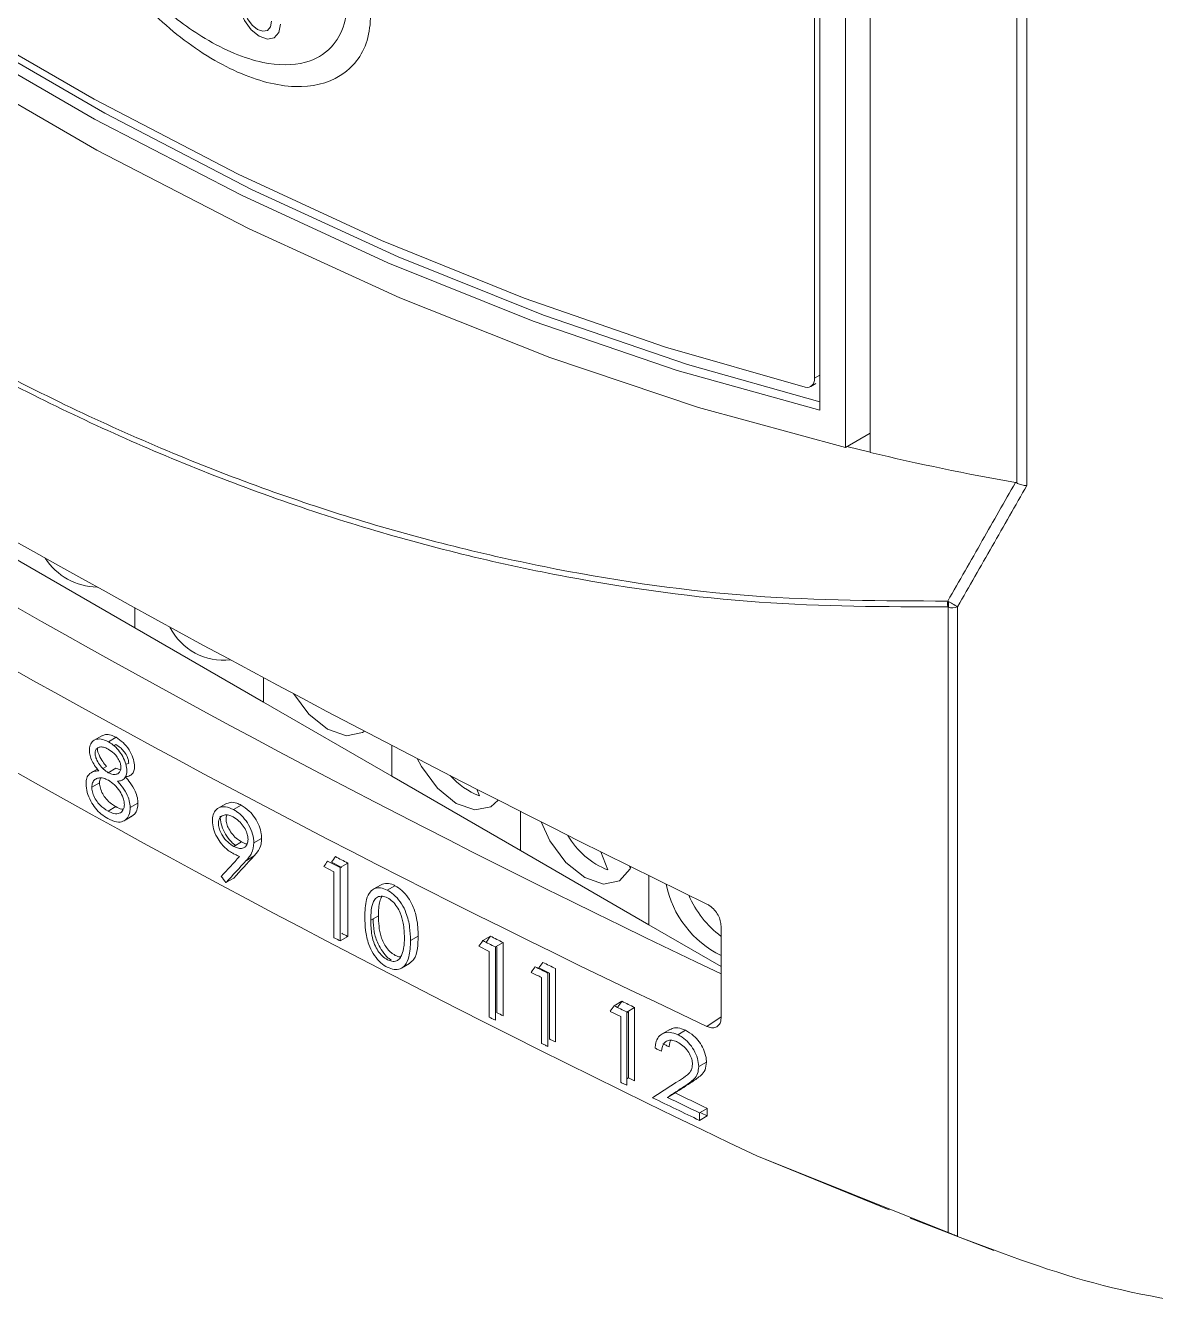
# Model space of a CAD drawing. Header units: millimetres. Extents: x -829 to 2887, y -460 to 1788.
# Drawn here: x 1929.98 to 1945.52, y 395.36 to 413.08 of the extents above; entities that cross this region are included whole.
import ezdxf

# ---------------------------------------------------------------- set-up
doc = ezdxf.new("R2010")
doc.units = ezdxf.units.MM

msp = doc.modelspace()

# ---------------------------------------------------------------- linework, layer by layer
at = {"color": 144, "linetype": 'Continuous', "lineweight": 0}
for p, q in [((1940.903, 407.792), (1940.902, 421.353)), ((1941.595, 407.214), (1941.595, 421.218)), ((1940.832, 418.026), (1940.832, 408.233)), ((1940.832, 408.233), (1940.903, 408.274)), ((1941.276, 407.292), (1941.595, 407.214)), ((1931.483, 404.799), (1929.715, 405.82)), ((1931.483, 405.075), (1931.483, 404.799)), ((1933.251, 403.779), (1931.483, 404.799)), ((1933.251, 404.116), (1933.251, 403.779)), ((1935.018, 402.758), (1933.251, 403.779)), ((1931.119, 403.234), (1931.225, 403.295)), ((1931.195, 403.179), (1931.221, 403.194)), ((1935.018, 403.183), (1935.018, 402.758)), ((1931.118, 402.808), (1931.224, 402.869)), ((1931.224, 402.869), (1931.286, 402.847)), ((1936.786, 401.738), (1935.018, 402.758)), ((1930.892, 402.607), (1930.998, 402.668)), ((1936.222, 402.491), (1936.188, 402.58)), ((1931.115, 402.28), (1931.221, 402.341)), ((1936.786, 402.275), (1936.786, 401.738)), ((1933.121, 401.842), (1933.227, 401.903)), ((1932.844, 401.795), (1932.95, 401.857)), ((1938.554, 400.718), (1936.786, 401.738)), ((1937.99, 401.471), (1937.894, 401.719)), ((1933.017, 401.602), (1933.123, 401.663)), ((1934.081, 401.517), (1934.222, 401.443)), ((1934.135, 401.592), (1934.305, 401.504)), ((1934.187, 401.578), (1934.328, 401.505)), ((1934.305, 401.504), (1934.411, 401.565)), ((1938.287, 401.524), (1938.296, 401.498)), ((1932.737, 401.297), (1932.843, 401.358)), ((1938.554, 401.391), (1938.554, 400.718)), ((1934.729, 400.78), (1934.835, 400.841)), ((1939.546, 400.145), (1938.554, 400.718)), ((1934.305, 400.496), (1934.411, 400.557)), ((1936.269, 400.498), (1936.376, 400.559)), ((1936.442, 400.411), (1936.548, 400.473)), ((1936.548, 400.473), (1936.548, 399.464)), ((1936.215, 400.422), (1936.358, 400.35)), ((1936.358, 400.35), (1936.358, 399.445)), ((1936.442, 399.403), (1936.442, 400.411)), ((1936.464, 399.506), (1936.464, 400.411)), ((1937.269, 400.113), (1937.269, 399.105)), ((1937.078, 399.99), (1937.078, 399.085)), ((1937.163, 399.044), (1937.163, 400.052)), ((1937.184, 399.147), (1937.184, 400.051)), ((1938.076, 399.602), (1938.182, 399.664)), ((1938.251, 399.517), (1938.357, 399.578)), ((1938.357, 399.578), (1938.357, 398.57)), ((1938.02, 399.526), (1938.166, 399.455)), ((1938.251, 398.509), (1938.251, 399.517)), ((1938.251, 399.504), (1938.272, 399.516)), ((1938.251, 398.599), (1938.272, 398.611)), ((1938.272, 398.611), (1938.357, 398.57)), ((1939.25, 398.129), (1939.356, 398.191)), ((1939.356, 398.191), (1939.356, 398.087)), ((1939.25, 398.026), (1939.25, 398.129)), ((1939.25, 398.026), (1939.356, 398.087))]:
    msp.add_line(p, q, dxfattribs=at)
at = {"color": 7, "linetype": 'Continuous', "lineweight": 15}
for p, q in [((1941.256, 421.457), (1941.257, 407.28)), ((1940.781, 408.119), (1940.851, 408.16)), ((1941.595, 407.475), (1941.257, 407.28)), ((1942.674, 405.085), (1942.674, 405.161)), ((1931.031, 403.315), (1930.924, 403.254)), ((1931.36, 402.919), (1931.399, 402.941)), ((1930.968, 402.858), (1930.882, 402.809)), ((1931.044, 402.866), (1931.094, 402.895)), ((1931.352, 402.157), (1931.458, 402.218)), ((1931.42, 402.329), (1931.526, 402.39)), ((1931.458, 402.218), (1931.439, 402.209)), ((1932.735, 402.38), (1932.629, 402.319)), ((1932.84, 402.302), (1932.946, 402.363)), ((1931.334, 402.145), (1931.44, 402.207)), ((1934.411, 401.565), (1934.411, 400.557)), ((1934.222, 401.443), (1934.222, 400.538)), ((1934.305, 400.496), (1934.305, 401.504)), ((1934.869, 401.267), (1934.763, 401.206)), ((1934.955, 401.193), (1935.061, 401.254)), ((1939.546, 399.434), (1939.546, 400.699)), ((1935.274, 400.499), (1935.38, 400.56)), ((1935.152, 400.122), (1935.259, 400.183)), ((1938.166, 399.455), (1938.166, 398.55)), ((1938.272, 398.611), (1938.272, 399.516)), ((1938.84, 399.277), (1938.734, 399.216)), ((1938.95, 399.204), (1939.056, 399.266)), ((1939.238, 398.766), (1939.344, 398.828)), ((1938.807, 398.343), (1938.913, 398.404)), ((1942.668, 396.484), (1940.037, 397.538)), ((1940.037, 397.538), (1941.857, 396.796)), ((1942.147, 396.68), (1943.295, 396.238))]:
    msp.add_line(p, q, dxfattribs=at)
at = {"color": 8, "linetype": 'Continuous', "lineweight": 15}
for p, q in [((1943.611, 406.792), (1943.611, 419.645)), ((1943.751, 419.677), (1943.751, 406.759)), ((1942.668, 396.484), (1942.668, 405.087)), ((1942.798, 405.091), (1942.798, 396.431)), ((1939.351, 399.319), (1939.546, 399.452)), ((1939.045, 398.497), (1939.151, 398.558))]:
    msp.add_line(p, q, dxfattribs=at)
at = {"color": 7, "linetype": 'Continuous', "lineweight": 15, "flags": 128}
for points in [[(1918.93, 420.475), (1920.889, 418.762), (1922.872, 417.151), (1924.872, 415.645), (1926.885, 414.249), (1928.905, 412.965), (1930.928, 411.797), (1932.949, 410.748), (1934.962, 409.821), (1936.962, 409.018), (1938.944, 408.341), (1940.903, 407.792)], [(1940.903, 407.909), (1939.085, 408.423), (1937.103, 409.1), (1935.103, 409.903), (1933.09, 410.83), (1931.07, 411.879), (1929.047, 413.047), (1927.026, 414.33), (1925.013, 415.727), (1923.013, 417.233), (1921.031, 418.844), (1919.071, 420.556)], [(1940.703, 408.111), (1938.781, 408.661), (1936.838, 409.333), (1934.877, 410.127), (1932.905, 411.04), (1930.925, 412.069), (1928.943, 413.213), (1926.964, 414.469), (1924.991, 415.833), (1923.031, 417.303), (1921.087, 418.874), (1919.165, 420.543)], [(1941.257, 407.28), (1939.236, 407.832), (1937.191, 408.519), (1935.126, 409.339), (1933.048, 410.29), (1930.961, 411.371), (1928.872, 412.577), (1926.785, 413.905), (1924.707, 415.353), (1922.642, 416.916), (1920.597, 418.59), (1918.577, 420.371)], [(1932.905, 413.437), (1932.927, 413.296), (1932.99, 413.152), (1933.084, 413.025), (1933.195, 412.935), (1933.306, 412.897), (1933.4, 412.915), (1933.463, 412.987), (1933.485, 413.103)], [(1940.832, 408.233), (1940.83, 408.202), (1940.823, 408.173), (1940.812, 408.15), (1940.796, 408.131), (1940.777, 408.117), (1940.755, 408.109), (1940.73, 408.107), (1940.703, 408.111)], [(1934.643, 403.379), (1934.613, 403.359), (1934.393, 403.317), (1934.135, 403.407), (1933.876, 403.615), (1933.666, 403.895)], [(1936.482, 402.43), (1936.38, 402.339), (1936.161, 402.296), (1935.902, 402.386), (1935.644, 402.595), (1935.424, 402.891), (1935.365, 403.003)], [(1938.306, 401.514), (1938.295, 401.487), (1938.148, 401.319), (1937.929, 401.276), (1937.67, 401.366), (1937.411, 401.575), (1937.192, 401.87), (1937.071, 402.132)], [(1939.356, 398.087), (1939.275, 398.126), (1939.259, 398.134)]]:
    msp.add_lwpolyline(points, dxfattribs=at)
at = {"color": 144, "linetype": 'Continuous', "lineweight": 0, "flags": 128}
for points in [[(1932.974, 413.368), (1932.989, 413.273), (1933.031, 413.176), (1933.095, 413.09), (1933.169, 413.03), (1933.244, 413.004), (1933.307, 413.016), (1933.35, 413.065), (1933.365, 413.143)], [(1934.222, 400.538), (1934.233, 400.533), (1934.243, 400.528), (1934.253, 400.522), (1934.264, 400.517), (1934.274, 400.512), (1934.284, 400.506), (1934.294, 400.501), (1934.305, 400.496)], [(1934.411, 400.557), (1934.401, 400.562), (1934.39, 400.568), (1934.38, 400.573), (1934.37, 400.578), (1934.359, 400.584), (1934.349, 400.589), (1934.339, 400.594), (1934.328, 400.6)], [(1936.358, 399.445), (1936.369, 399.44), (1936.379, 399.435), (1936.39, 399.429), (1936.4, 399.424), (1936.411, 399.419), (1936.421, 399.414), (1936.432, 399.408), (1936.442, 399.403)], [(1937.078, 399.085), (1937.089, 399.08), (1937.099, 399.075), (1937.11, 399.07), (1937.12, 399.065), (1937.131, 399.059), (1937.141, 399.054), (1937.152, 399.049), (1937.163, 399.044)], [(1937.269, 399.105), (1937.258, 399.11), (1937.247, 399.115), (1937.237, 399.121), (1937.226, 399.126), (1937.216, 399.131), (1937.205, 399.136), (1937.195, 399.141), (1937.184, 399.147)], [(1938.831, 399.038), (1938.821, 399.043), (1938.81, 399.048), (1938.799, 399.053), (1938.789, 399.059), (1938.778, 399.064), (1938.767, 399.069), (1938.757, 399.074), (1938.746, 399.079)], [(1938.64, 399.018), (1938.651, 399.013), (1938.661, 399.008), (1938.672, 399.002), (1938.683, 398.997), (1938.693, 398.992), (1938.704, 398.987), (1938.715, 398.982), (1938.725, 398.977)], [(1938.166, 398.55), (1938.176, 398.545), (1938.187, 398.54), (1938.198, 398.535), (1938.208, 398.53), (1938.219, 398.524), (1938.23, 398.519), (1938.24, 398.514), (1938.251, 398.509)]]:
    msp.add_lwpolyline(points, dxfattribs=at)
at = {"color": 7, "linetype": 'Continuous', "lineweight": 15}
for centre, radius, start, end in [((1949.171, 438.704), 32.389, 256.4731, 260.0858), ((1930.975, 406.216), 0.855, 212.3101, 269.3999), ((1932.71, 405.187), 0.834, 206.8604, 276.2024), ((1940.172, 401.556), 1.41, 191.5163, 243.6469), ((2000.446, 527.947), 142.695, 243.27239, 243.34994), ((2000.552, 528.008), 142.695, 243.27239, 243.34994), ((1999.384, 525.094), 139.667, 243.96237, 244.04224), ((2018.035, 563.181), 181.973, 243.97165, 244.03296), ((2012.823, 551.649), 170.332, 244.16795, 244.40946), ((2012.88, 551.867), 170.46, 244.24361, 244.40896), ((2014.392, 554.854), 173.705, 244.24515, 244.40741)]:
    msp.add_arc(centre, radius, start, end, dxfattribs=at)
at = {"color": 144, "linetype": 'Continuous', "lineweight": 0}
for centre, radius, start, end in [((1942.798, 405.135), 0.139, 166.2161, 199.899), ((1943.815, 407.033), 2.192, 238.307, 242.3688), ((1942.729, 405.231), 0.157, 246.8885, 296.2567), ((1936.568, 403.42), 0.991, 221.1783, 249.6009), ((1938.385, 402.485), 1.089, 209.6985, 248.7271), ((1998.429, 524.597), 138.691, 242.43127, 242.5103), ((1940.376, 401.666), 1.385, 203.1434, 233.1622), ((2016.339, 559.702), 178.205, 243.55915, 243.62146), ((2007.575, 541.806), 158.27, 243.53415, 243.59249), ((2013.932, 554.682), 172.536, 243.55513, 243.61948), ((2007.469, 541.745), 158.27, 243.53415, 243.59249), ((1977.059, 480.209), 90.337, 243.29677, 243.35624)]:
    msp.add_arc(centre, radius, start, end, dxfattribs=at)
at = {"color": 7, "linetype": 'Continuous', "lineweight": 15}
for centre, major_axis, ratio, start_param, end_param in [((2040.834, 460.307), (158.827, -11.089), 0.524922, 3.87081, 4.056439), ((2040.834, 481.235), (157.721, 13.114), 0.625176, 3.781651, 3.964216), ((2040.834, 481.235), (158.719, 13.197), 0.625176, 3.78224, 3.967869), ((2040.834, 465.771), (158.926, -2.824), 0.565072, 3.83862, 4.035443), ((2040.728, 461.336), (157.506, 138.688), 0.153239, 2.181325, 2.183719), ((2040.834, 461.397), (157.506, 138.688), 0.153239, 2.181325, 2.183719), ((2040.728, 456.529), (158.91, 98.02), 0.028161, 2.248241, 2.251266), ((2040.728, 456.401), (158.91, 98.03), 0.028204, 2.247616, 2.249568), ((2040.834, 456.462), (158.91, 98.03), 0.028204, 2.247616, 2.249568)]:
    msp.add_ellipse(centre, major_axis=major_axis, ratio=ratio, start_param=start_param, end_param=end_param, dxfattribs=at)
at = {"color": 144, "linetype": 'Continuous', "lineweight": 0}
for centre, major_axis, ratio, start_param, end_param in [((2040.728, 461.496), (157.511, 138.602), 0.15306, 2.182356, 2.184518), ((2040.728, 458.251), (155.035, 171.523), 0.203971, 2.083972, 2.084429), ((2040.834, 458.313), (155.035, 171.523), 0.203971, 2.083972, 2.084429), ((2040.728, 472.075), (-125.653, 145.725), 0.667837, 1.482206, 1.482763), ((2040.728, 454.186), (155.035, 171.523), 0.203971, 2.066013, 2.06647), ((2040.834, 454.247), (155.035, 171.523), 0.203971, 2.066013, 2.06647), ((2040.728, 452.831), (155.035, 171.523), 0.203971, 2.060022, 2.060479), ((2040.834, 452.892), (155.035, 171.523), 0.203971, 2.060022, 2.060479), ((2040.728, 450.798), (155.035, 171.523), 0.203971, 2.05103, 2.051487), ((2040.834, 450.859), (155.035, 171.523), 0.203971, 2.05103, 2.051487)]:
    msp.add_ellipse(centre, major_axis=major_axis, ratio=ratio, start_param=start_param, end_param=end_param, dxfattribs=at)
at = {"color": 8, "linetype": 'Continuous', "lineweight": 15}
for points, knots in [([(1942.668, 405.087), (1941.804, 405.09), (1940.07, 405.095), (1937.406, 405.46), (1934.703, 406.109), (1932.036, 407.061), (1929.439, 408.287), (1926.916, 409.776), (1924.432, 411.553), (1922.258, 413.397), (1920.395, 415.199), (1918.823, 416.884), (1917.297, 418.671), (1916.328, 419.945), (1915.842, 420.585)], [0, 0, 0, 0, 0.0919734, 0.1845282, 0.2790009, 0.3741779, 0.4640283, 0.5545162, 0.6470118, 0.7401933, 0.8048598, 0.8695277, 0.9345204, 1, 1, 1, 1]), ([(1915.886, 420.637), (1916.365, 420.007), (1917.324, 418.745), (1918.84, 416.966), (1920.416, 415.274), (1922.255, 413.493), (1924.384, 411.68), (1926.831, 409.916), (1929.377, 408.398), (1931.988, 407.16), (1934.632, 406.212), (1937.299, 405.559), (1939.991, 405.177), (1941.77, 405.171), (1942.663, 405.168)], [0, 0, 0, 0, 0.064576, 0.129456, 0.194335, 0.259814, 0.349674, 0.440157, 0.532637, 0.625816, 0.717712, 0.810266, 0.904809, 1, 1, 1, 1]), ([(1942.663, 405.168), (1942.822, 405.445), (1943.132, 405.989), (1943.442, 406.533), (1943.594, 406.799)], [0, 0, 0, 0, 0.510296, 1, 1, 1, 1]), ([(1943.751, 406.759), (1943.592, 406.48), (1943.275, 405.924), (1942.957, 405.368), (1942.798, 405.091)], [0, 0, 0, 0, 0.501084, 1, 1, 1, 1])]:
    msp.add_open_spline(points, degree=3, knots=knots, dxfattribs=at)
at = {"color": 7, "linetype": 'Continuous', "lineweight": 15}
for points, knots in [([(1934.698, 413.738), (1934.606, 414.043), (1934.413, 414.679), (1933.77, 415.579), (1932.997, 416.308), (1932.161, 416.789), (1931.382, 416.956), (1930.763, 416.775), (1930.407, 416.238), (1930.407, 415.406), (1930.765, 414.458), (1931.385, 413.563), (1932.165, 412.832), (1932.999, 412.351), (1933.78, 412.184), (1934.393, 412.367), (1934.769, 412.899), (1934.722, 413.462), (1934.698, 413.738)], [0, 0, 0, 0, 0.057669, 0.120337, 0.18767, 0.256849, 0.32418, 0.386848, 0.444512, 0.499994, 0.557664, 0.620332, 0.687668, 0.756853, 0.824186, 0.886854, 0.944521, 1, 1, 1, 1]), ([(1931.321, 413.923), (1931.472, 413.747), (1931.824, 413.337), (1932.492, 412.84), (1933.209, 412.536), (1933.807, 412.528), (1934.186, 412.738), (1934.387, 413.086), (1934.427, 413.53), (1934.322, 414.028), (1934.083, 414.59), (1933.82, 414.988), (1933.642, 415.207), (1933.624, 415.229)], [0, 0, 0, 0, 0.094795, 0.221763, 0.372814, 0.496148, 0.590363, 0.667205, 0.744398, 0.813428, 0.884734, 0.988397, 1, 1, 1, 1]), ([(1943.611, 406.792), (1943.619, 406.788), (1943.636, 406.779), (1943.667, 406.769), (1943.7, 406.761), (1943.728, 406.758), (1943.744, 406.758), (1943.75, 406.759), (1943.751, 406.759)], [0, 0, 0, 0, 0.199643, 0.39903, 0.604719, 0.824421, 0.989285, 1, 1, 1, 1]), ([(1931.032, 403.313), (1931.047, 403.32), (1931.083, 403.338), (1931.152, 403.33), (1931.202, 403.306), (1931.225, 403.295)], [0, 0, 0, 0, 0.292627, 0.675599, 1, 1, 1, 1]), ([(1931.119, 403.234), (1931.085, 403.249), (1931.021, 403.277), (1930.939, 403.269), (1930.883, 403.225), (1930.859, 403.168), (1930.858, 403.129), (1930.858, 403.119)], [0, 0, 0, 0, 0.267745, 0.495752, 0.724727, 0.931976, 1, 1, 1, 1]), ([(1930.858, 403.119), (1930.86, 403.095), (1930.864, 403.046), (1930.895, 402.965), (1930.938, 402.893), (1930.973, 402.852), (1930.988, 402.834)], [0, 0, 0, 0, 0.254183, 0.509466, 0.783216, 1, 1, 1, 1]), ([(1931.094, 402.895), (1931.076, 402.916), (1931.036, 402.964), (1930.992, 403.046), (1930.969, 403.111), (1930.967, 403.14), (1930.967, 403.144)], [0, 0, 0, 0, 0.289538, 0.649831, 0.949938, 1, 1, 1, 1]), ([(1931.115, 403.133), (1931.143, 403.115), (1931.189, 403.087), (1931.244, 403.021), (1931.275, 402.963), (1931.291, 402.914), (1931.293, 402.89), (1931.293, 402.88)], [0, 0, 0, 0, 0.333155, 0.540986, 0.748527, 0.902455, 1, 1, 1, 1]), ([(1930.988, 402.834), (1930.965, 402.832), (1930.911, 402.828), (1930.848, 402.792), (1930.816, 402.725), (1930.813, 402.675), (1930.812, 402.654)], [0, 0, 0, 0, 0.2518477, 0.5738022, 0.8244561, 1, 1, 1, 1]), ([(1931.293, 402.88), (1931.291, 402.863), (1931.286, 402.829), (1931.258, 402.795), (1931.213, 402.779), (1931.163, 402.786), (1931.129, 402.802), (1931.118, 402.808)], [0, 0, 0, 0, 0.19316, 0.385939, 0.604874, 0.865798, 1, 1, 1, 1]), ([(1931.352, 402.753), (1931.375, 402.726), (1931.427, 402.666), (1931.488, 402.564), (1931.521, 402.465), (1931.524, 402.413), (1931.526, 402.39)], [0, 0, 0, 0, 0.251709, 0.569546, 0.809047, 1, 1, 1, 1]), ([(1930.812, 402.654), (1930.815, 402.616), (1930.822, 402.539), (1930.873, 402.42), (1930.939, 402.315), (1931.023, 402.232), (1931.083, 402.196), (1931.114, 402.177)], [0, 0, 0, 0, 0.211743, 0.424009, 0.609229, 0.794688, 1, 1, 1, 1]), ([(1931.115, 402.28), (1931.077, 402.304), (1931.018, 402.343), (1930.948, 402.429), (1930.91, 402.506), (1930.893, 402.567), (1930.892, 402.599), (1930.892, 402.607)], [0, 0, 0, 0, 0.352097, 0.548081, 0.745132, 0.929442, 1, 1, 1, 1]), ([(1930.998, 402.668), (1931, 402.644), (1931.005, 402.595), (1931.039, 402.517), (1931.091, 402.441), (1931.155, 402.381), (1931.201, 402.353), (1931.221, 402.341)], [0, 0, 0, 0, 0.190783, 0.382355, 0.569287, 0.812158, 1, 1, 1, 1]), ([(1931.42, 402.329), (1931.417, 402.36), (1931.413, 402.422), (1931.367, 402.533), (1931.306, 402.622), (1931.262, 402.674), (1931.246, 402.692)], [0, 0, 0, 0, 0.253563, 0.508989, 0.832068, 1, 1, 1, 1]), ([(1932.735, 402.379), (1932.755, 402.387), (1932.798, 402.406), (1932.873, 402.397), (1932.925, 402.373), (1932.946, 402.363)], [0, 0, 0, 0, 0.326854, 0.733811, 1, 1, 1, 1]), ([(1931.352, 402.157), (1931.362, 402.166), (1931.392, 402.194), (1931.416, 402.254), (1931.419, 402.309), (1931.42, 402.329)], [0, 0, 0, 0, 0.251836, 0.727928, 1, 1, 1, 1]), ([(1931.526, 402.39), (1931.525, 402.371), (1931.522, 402.319), (1931.5, 402.258), (1931.469, 402.229), (1931.458, 402.218)], [0, 0, 0, 0, 0.251654, 0.709826, 1, 1, 1, 1]), ([(1932.84, 402.302), (1932.803, 402.317), (1932.73, 402.348), (1932.636, 402.333), (1932.575, 402.277), (1932.553, 402.206), (1932.552, 402.161), (1932.551, 402.147)], [0, 0, 0, 0, 0.2458439, 0.4932376, 0.7194748, 0.9149308, 1, 1, 1, 1]), ([(1933.121, 401.842), (1933.118, 401.882), (1933.11, 401.963), (1933.055, 402.09), (1932.977, 402.197), (1932.902, 402.265), (1932.856, 402.292), (1932.84, 402.302)], [0, 0, 0, 0, 0.233866, 0.469104, 0.685757, 0.889611, 1, 1, 1, 1]), ([(1932.946, 402.363), (1932.984, 402.338), (1933.052, 402.294), (1933.138, 402.188), (1933.195, 402.078), (1933.224, 401.979), (1933.227, 401.924), (1933.227, 401.903)], [0, 0, 0, 0, 0.254897, 0.463112, 0.671847, 0.876486, 1, 1, 1, 1]), ([(1931.114, 402.177), (1931.136, 402.166), (1931.194, 402.137), (1931.281, 402.119), (1931.329, 402.145), (1931.352, 402.157)], [0, 0, 0, 0, 0.252067, 0.653929, 1, 1, 1, 1]), ([(1932.836, 402.2), (1932.863, 402.183), (1932.913, 402.152), (1932.976, 402.076), (1933.019, 402), (1933.038, 401.936), (1933.039, 401.904), (1933.04, 401.891)], [0, 0, 0, 0, 0.265902, 0.492926, 0.719908, 0.89343, 1, 1, 1, 1]), ([(1933.04, 401.891), (1933.038, 401.869), (1933.034, 401.825), (1933.001, 401.783), (1932.954, 401.763), (1932.899, 401.769), (1932.861, 401.787), (1932.844, 401.795)], [0, 0, 0, 0, 0.209552, 0.420703, 0.620902, 0.825525, 1, 1, 1, 1]), ([(1932.95, 401.857), (1932.976, 401.843), (1933.004, 401.828), (1933.028, 401.83), (1933.03, 401.83)], [0, 0, 0, 0, 0.9260035, 1, 1, 1, 1]), ([(1934.955, 401.193), (1934.924, 401.206), (1934.861, 401.231), (1934.779, 401.221), (1934.71, 401.168), (1934.651, 401.041), (1934.648, 400.907), (1934.647, 400.822)], [0, 0, 0, 0, 0.144524, 0.289604, 0.430063, 0.635641, 1, 1, 1, 1]), ([(1934.87, 401.266), (1934.896, 401.276), (1934.946, 401.295), (1935.017, 401.276), (1935.054, 401.258), (1935.061, 401.254)], [0, 0, 0, 0, 0.475611, 0.90025, 1, 1, 1, 1]), ([(1935.274, 400.499), (1935.272, 400.559), (1935.269, 400.681), (1935.228, 400.856), (1935.156, 401.006), (1935.07, 401.115), (1934.998, 401.17), (1934.96, 401.19), (1934.955, 401.193)], [0, 0, 0, 0, 0.2515761, 0.5055402, 0.665174, 0.8258929, 0.9759109, 1, 1, 1, 1]), ([(1935.061, 401.254), (1935.094, 401.234), (1935.159, 401.193), (1935.244, 401.093), (1935.316, 400.963), (1935.374, 400.776), (1935.378, 400.642), (1935.38, 400.56)], [0, 0, 0, 0, 0.150414, 0.301497, 0.442551, 0.663375, 1, 1, 1, 1]), ([(1934.729, 400.78), (1934.73, 400.826), (1934.732, 400.918), (1934.754, 401.028), (1934.804, 401.094), (1934.866, 401.115), (1934.922, 401.105), (1934.952, 401.091), (1934.958, 401.088)], [0, 0, 0, 0, 0.252805, 0.507331, 0.66387, 0.821432, 0.966883, 1, 1, 1, 1]), ([(1934.881, 401.107), (1934.87, 401.085), (1934.834, 401.013), (1934.835, 400.911), (1934.835, 400.841)], [0, 0, 0, 0, 0.303418, 1, 1, 1, 1]), ([(1934.958, 401.088), (1934.982, 401.073), (1935.029, 401.042), (1935.091, 400.966), (1935.144, 400.863), (1935.185, 400.715), (1935.189, 400.606), (1935.191, 400.542)], [0, 0, 0, 0, 0.141398, 0.283261, 0.421496, 0.656129, 1, 1, 1, 1]), ([(1939.546, 400.699), (1939.544, 400.724), (1939.54, 400.772), (1939.506, 400.85), (1939.456, 400.921), (1939.401, 400.972), (1939.365, 400.993), (1939.351, 401.001)], [0, 0, 0, 0, 0.21433, 0.428892, 0.643919, 0.859893, 1, 1, 1, 1]), ([(1934.955, 400.133), (1934.987, 400.12), (1935.051, 400.094), (1935.136, 400.106), (1935.21, 400.162), (1935.268, 400.291), (1935.272, 400.421), (1935.274, 400.499)], [0, 0, 0, 0, 0.147631, 0.295614, 0.442684, 0.66773, 1, 1, 1, 1]), ([(1935.191, 400.542), (1935.191, 400.521), (1935.19, 400.478), (1935.183, 400.396), (1935.167, 400.342), (1935.156, 400.306)], [0, 0, 0, 0, 0.250457, 0.501003, 1, 1, 1, 1]), ([(1935.38, 400.56), (1935.378, 400.502), (1935.375, 400.384), (1935.337, 400.248), (1935.28, 400.201), (1935.258, 400.184)], [0, 0, 0, 0, 0.379647, 0.76301, 1, 1, 1, 1]), ([(1939.351, 399.319), (1939.373, 399.311), (1939.417, 399.295), (1939.476, 399.303), (1939.52, 399.336), (1939.543, 399.383), (1939.545, 399.42), (1939.546, 399.434)], [0, 0, 0, 0, 0.2167526, 0.4338085, 0.6503641, 0.8660348, 1, 1, 1, 1]), ([(1938.95, 399.204), (1938.914, 399.219), (1938.841, 399.247), (1938.749, 399.231), (1938.681, 399.179), (1938.646, 399.103), (1938.642, 399.043), (1938.64, 399.018)], [0, 0, 0, 0, 0.220326, 0.442681, 0.638307, 0.853006, 1, 1, 1, 1]), ([(1938.842, 399.274), (1938.862, 399.284), (1938.907, 399.307), (1938.986, 399.296), (1939.039, 399.273), (1939.056, 399.266)], [0, 0, 0, 0, 0.34145, 0.778968, 1, 1, 1, 1]), ([(1939.238, 398.766), (1939.235, 398.803), (1939.229, 398.878), (1939.175, 398.995), (1939.102, 399.098), (1939.021, 399.167), (1938.97, 399.194), (1938.95, 399.204)], [0, 0, 0, 0, 0.222708, 0.447172, 0.656791, 0.866147, 1, 1, 1, 1]), ([(1939.056, 399.266), (1939.095, 399.244), (1939.163, 399.205), (1939.248, 399.109), (1939.308, 399.004), (1939.34, 398.906), (1939.343, 398.849), (1939.344, 398.828)], [0, 0, 0, 0, 0.253866, 0.451226, 0.648103, 0.870124, 1, 1, 1, 1]), ([(1938.946, 399.103), (1938.972, 399.088), (1939.024, 399.058), (1939.089, 398.983), (1939.133, 398.905), (1939.151, 398.843), (1939.152, 398.811), (1939.153, 398.799)], [0, 0, 0, 0, 0.24677, 0.495883, 0.715857, 0.899794, 1, 1, 1, 1]), ([(1939.045, 398.497), (1939.068, 398.512), (1939.114, 398.543), (1939.177, 398.595), (1939.229, 398.664), (1939.235, 398.733), (1939.238, 398.766)], [0, 0, 0, 0, 0.25124, 0.502651, 0.755796, 1, 1, 1, 1]), ([(1939.344, 398.828), (1939.341, 398.79), (1939.333, 398.715), (1939.258, 398.63), (1939.192, 398.586), (1939.151, 398.558)], [0, 0, 0, 0, 0.272957, 0.54673, 1, 1, 1, 1]), ([(1954.653, 396.577), (1953.989, 396.362), (1952.663, 395.934), (1950.705, 395.543), (1948.783, 395.349), (1946.791, 395.387), (1944.759, 395.689), (1943.454, 396.182), (1942.798, 396.431)], [0, 0, 0, 0, 0.152577, 0.305151, 0.462053, 0.618952, 0.808417, 1, 1, 1, 1]), ([(1942.798, 396.431), (1942.788, 396.435), (1942.77, 396.443), (1942.736, 396.457), (1942.706, 396.469), (1942.683, 396.478), (1942.672, 396.483), (1942.668, 396.484)], [0, 0, 0, 0, 0.310943, 0.552367, 0.741841, 0.903023, 1, 1, 1, 1])]:
    msp.add_open_spline(points, degree=3, knots=knots, dxfattribs=at)
msp.add_open_spline([(1943.594, 406.799), (1943.6, 406.798), (1943.605, 406.796), (1943.611, 406.792)], degree=3, dxfattribs=at)
at = {"color": 144, "linetype": 'Continuous', "lineweight": 0}
for points, knots in [([(1931.225, 403.295), (1931.258, 403.273), (1931.323, 403.23), (1931.406, 403.127), (1931.46, 403.017), (1931.478, 402.939), (1931.479, 402.901), (1931.48, 402.894)], [0, 0, 0, 0, 0.255032, 0.511815, 0.739793, 0.952812, 1, 1, 1, 1]), ([(1930.938, 403.074), (1930.939, 403.088), (1930.942, 403.117), (1930.965, 403.148), (1931.002, 403.164), (1931.055, 403.162), (1931.094, 403.143), (1931.115, 403.133)], [0, 0, 0, 0, 0.160165, 0.321071, 0.533533, 0.744196, 1, 1, 1, 1]), ([(1931.374, 402.833), (1931.37, 402.864), (1931.364, 402.928), (1931.32, 403.029), (1931.258, 403.121), (1931.188, 403.191), (1931.14, 403.221), (1931.119, 403.234)], [0, 0, 0, 0, 0.209138, 0.419065, 0.622409, 0.836518, 1, 1, 1, 1]), ([(1931.399, 402.941), (1931.398, 402.958), (1931.395, 402.99), (1931.37, 403.048), (1931.332, 403.107), (1931.279, 403.159), (1931.241, 403.182), (1931.221, 403.194)], [0, 0, 0, 0, 0.1636357, 0.3273165, 0.5483332, 0.7597746, 1, 1, 1, 1]), ([(1931.118, 402.808), (1931.096, 402.822), (1931.053, 402.85), (1930.995, 402.919), (1930.955, 402.988), (1930.939, 403.042), (1930.938, 403.066), (1930.938, 403.074)], [0, 0, 0, 0, 0.254137, 0.509895, 0.758709, 0.922734, 1, 1, 1, 1]), ([(1931.246, 402.692), (1931.264, 402.694), (1931.303, 402.698), (1931.348, 402.73), (1931.371, 402.78), (1931.373, 402.818), (1931.374, 402.833)], [0, 0, 0, 0, 0.252638, 0.575388, 0.827124, 1, 1, 1, 1]), ([(1931.48, 402.894), (1931.478, 402.872), (1931.475, 402.828), (1931.442, 402.778), (1931.397, 402.757), (1931.363, 402.754), (1931.352, 402.753)], [0, 0, 0, 0, 0.253745, 0.509386, 0.839902, 1, 1, 1, 1]), ([(1930.892, 402.607), (1930.894, 402.63), (1930.898, 402.674), (1930.933, 402.716), (1930.984, 402.74), (1931.049, 402.738), (1931.097, 402.714), (1931.12, 402.703)], [0, 0, 0, 0, 0.186103, 0.372997, 0.565924, 0.79695, 1, 1, 1, 1]), ([(1931.013, 402.733), (1931.008, 402.723), (1930.999, 402.705), (1930.998, 402.68), (1930.998, 402.668)], [0, 0, 0, 0, 0.540368, 1, 1, 1, 1]), ([(1931.12, 402.703), (1931.148, 402.685), (1931.205, 402.648), (1931.276, 402.558), (1931.324, 402.468), (1931.338, 402.405), (1931.339, 402.377), (1931.339, 402.371)], [0, 0, 0, 0, 0.2648023, 0.531742, 0.7705817, 0.9510808, 1, 1, 1, 1]), ([(1931.339, 402.371), (1931.339, 402.356), (1931.338, 402.341), (1931.331, 402.315), (1931.326, 402.303), (1931.308, 402.272), (1931.29, 402.258), (1931.248, 402.242), (1931.223, 402.241), (1931.17, 402.253), (1931.142, 402.265), (1931.115, 402.28)], [0, 0, 0, 0, 0.125, 0.125, 0.25, 0.25, 0.5, 0.5, 0.75, 0.75, 1, 1, 1, 1]), ([(1931.221, 402.341), (1931.249, 402.326), (1931.287, 402.306), (1931.319, 402.307), (1931.327, 402.308)], [0, 0, 0, 0, 0.7535989, 1, 1, 1, 1]), ([(1932.633, 402.109), (1932.635, 402.129), (1932.638, 402.17), (1932.672, 402.213), (1932.723, 402.233), (1932.783, 402.226), (1932.821, 402.208), (1932.836, 402.2)], [0, 0, 0, 0, 0.191677, 0.384527, 0.618638, 0.851664, 1, 1, 1, 1]), ([(1932.75, 402.225), (1932.746, 402.216), (1932.739, 402.201), (1932.739, 402.18), (1932.739, 402.17)], [0, 0, 0, 0, 0.536785, 1, 1, 1, 1]), ([(1932.551, 402.147), (1932.554, 402.111), (1932.559, 402.039), (1932.608, 401.925), (1932.677, 401.821), (1932.754, 401.744), (1932.808, 401.712), (1932.829, 401.7)], [0, 0, 0, 0, 0.215863, 0.433995, 0.6259, 0.853409, 1, 1, 1, 1]), ([(1932.844, 401.795), (1932.816, 401.813), (1932.759, 401.849), (1932.693, 401.931), (1932.65, 402.011), (1932.634, 402.069), (1932.633, 402.1), (1932.633, 402.109)], [0, 0, 0, 0, 0.274804, 0.552347, 0.73746, 0.923843, 1, 1, 1, 1]), ([(1932.865, 401.813), (1932.852, 401.822), (1932.809, 401.851), (1932.746, 401.935), (1932.685, 402.046), (1932.66, 402.142), (1932.658, 402.193), (1932.658, 402.208)], [0, 0, 0, 0, 0.1048727, 0.3642633, 0.6231808, 0.882878, 1, 1, 1, 1]), ([(1932.739, 402.17), (1932.74, 402.148), (1932.744, 402.105), (1932.777, 402.029), (1932.827, 401.955), (1932.889, 401.893), (1932.931, 401.868), (1932.95, 401.857)], [0, 0, 0, 0, 0.17938, 0.359946, 0.587781, 0.814143, 1, 1, 1, 1]), ([(1933.227, 401.903), (1933.226, 401.877), (1933.22, 401.802), (1933.177, 401.726), (1933.137, 401.68), (1933.123, 401.663)], [0, 0, 0, 0, 0.252152, 0.726389, 1, 1, 1, 1]), ([(1932.829, 401.7), (1932.837, 401.696), (1932.853, 401.688), (1932.885, 401.672), (1932.909, 401.663), (1932.924, 401.657)], [0, 0, 0, 0, 0.25008, 0.500179, 1, 1, 1, 1]), ([(1933.017, 401.602), (1933.03, 401.617), (1933.057, 401.648), (1933.104, 401.717), (1933.114, 401.792), (1933.121, 401.842)], [0, 0, 0, 0, 0.2515266, 0.5032558, 1, 1, 1, 1]), ([(1934.647, 400.822), (1934.648, 400.762), (1934.65, 400.642), (1934.687, 400.47), (1934.756, 400.32), (1934.84, 400.212), (1934.911, 400.156), (1934.948, 400.137), (1934.955, 400.133)], [0, 0, 0, 0, 0.251531, 0.505211, 0.665197, 0.826598, 0.970127, 1, 1, 1, 1]), ([(1934.835, 400.841), (1934.835, 400.794), (1934.837, 400.748), (1934.846, 400.651), (1934.854, 400.602), (1934.879, 400.525), (1934.889, 400.499), (1934.914, 400.449), (1934.929, 400.424), (1934.963, 400.38), (1934.982, 400.358), (1935.011, 400.331), (1935.021, 400.323), (1935.042, 400.309), (1935.053, 400.303), (1935.064, 400.296)], [0, 0, 0, 0, 0.25, 0.25, 0.5, 0.5, 0.625, 0.625, 0.75, 0.75, 0.875, 0.875, 0.9375, 0.9375, 1, 1, 1, 1]), ([(1934.958, 400.235), (1934.934, 400.251), (1934.886, 400.282), (1934.824, 400.358), (1934.771, 400.458), (1934.732, 400.606), (1934.73, 400.712), (1934.729, 400.78)], [0, 0, 0, 0, 0.141394, 0.283273, 0.428039, 0.6392, 1, 1, 1, 1]), ([(1935.01, 400.23), (1934.996, 400.239), (1934.951, 400.268), (1934.885, 400.349), (1934.816, 400.473), (1934.765, 400.63), (1934.762, 400.739), (1934.76, 400.797)], [0, 0, 0, 0, 0.081104, 0.26335, 0.434938, 0.697348, 1, 1, 1, 1]), ([(1935.156, 400.306), (1935.147, 400.288), (1935.13, 400.25), (1935.082, 400.216), (1935.023, 400.209), (1934.978, 400.227), (1934.958, 400.235)], [0, 0, 0, 0, 0.253445, 0.508899, 0.773668, 1, 1, 1, 1]), ([(1935.064, 400.296), (1935.088, 400.285), (1935.114, 400.272), (1935.137, 400.276), (1935.139, 400.276)], [0, 0, 0, 0, 0.8870174, 1, 1, 1, 1]), ([(1938.725, 398.977), (1938.731, 399.013), (1938.741, 399.072), (1938.792, 399.12), (1938.85, 399.133), (1938.904, 399.122), (1938.936, 399.107), (1938.946, 399.103)], [0, 0, 0, 0, 0.320804, 0.52176, 0.723086, 0.915987, 1, 1, 1, 1]), ([(1938.857, 399.128), (1938.85, 399.116), (1938.836, 399.09), (1938.833, 399.056), (1938.831, 399.038)], [0, 0, 0, 0, 0.462381, 1, 1, 1, 1]), ([(1939.153, 398.799), (1939.149, 398.771), (1939.143, 398.709), (1939.071, 398.64), (1939.01, 398.601), (1938.972, 398.577)], [0, 0, 0, 0, 0.235114, 0.523473, 1, 1, 1, 1])]:
    msp.add_open_spline(points, degree=3, knots=knots, dxfattribs=at)

doc.saveas('drawing.dxf')
